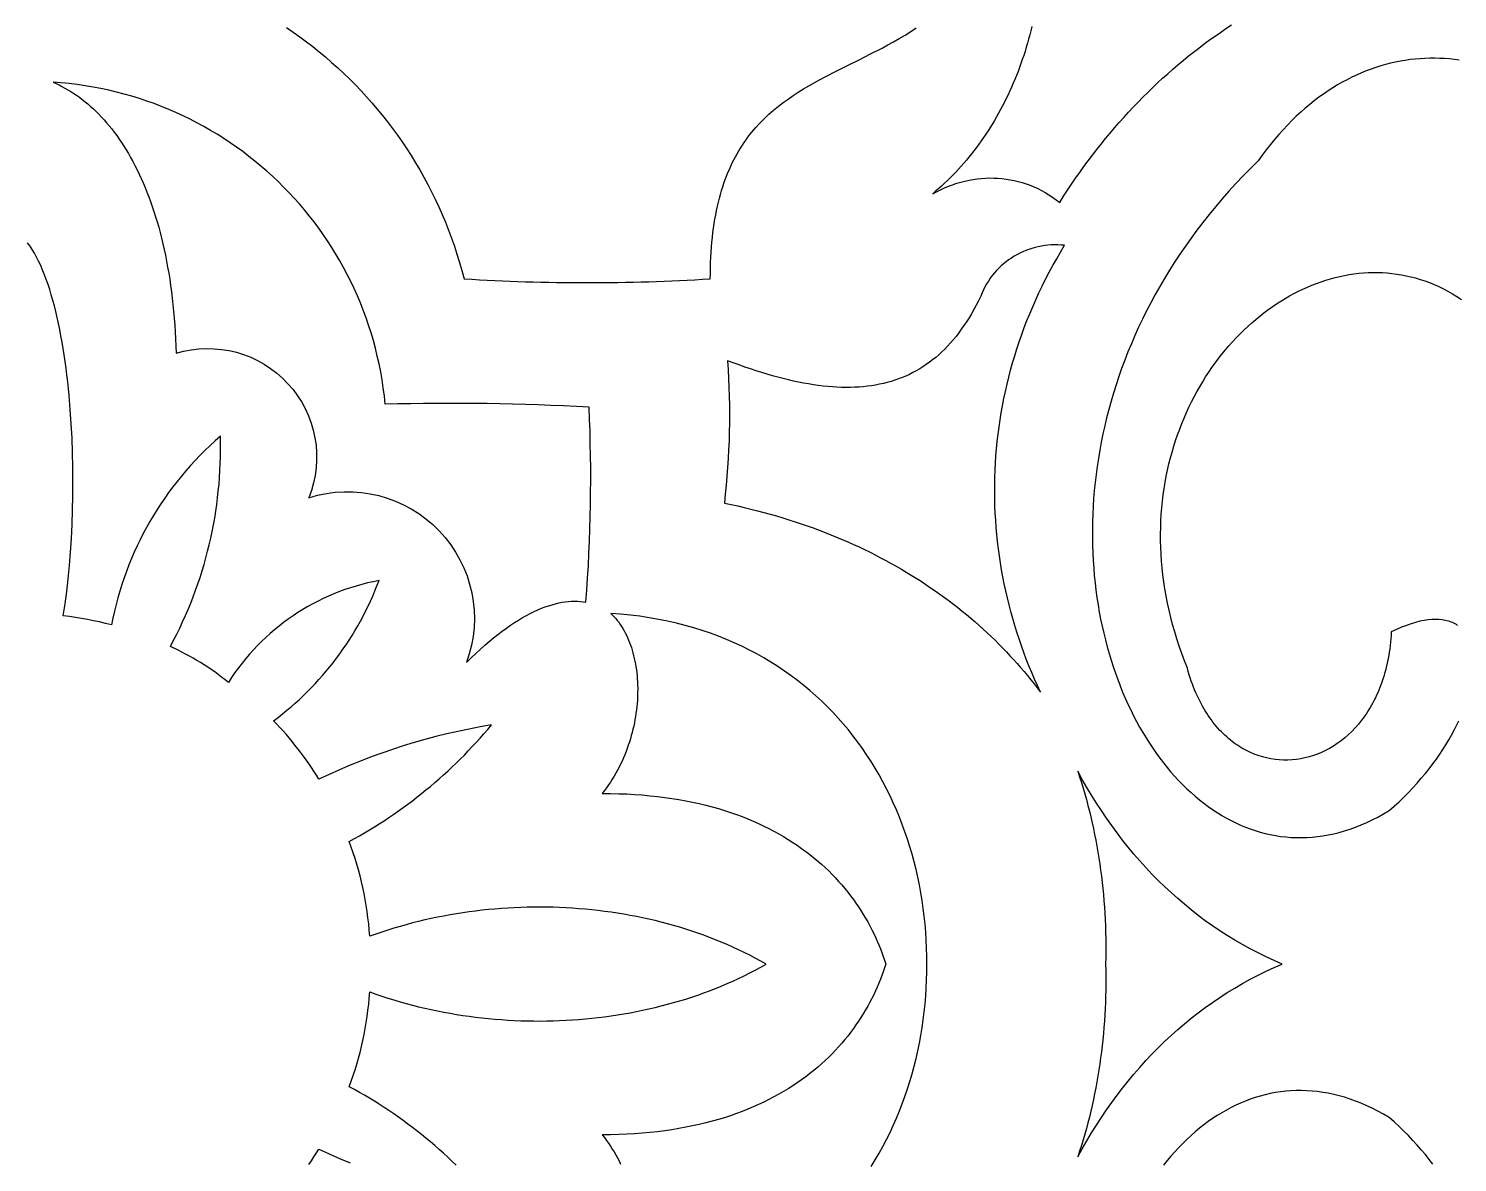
# Model space of a CAD drawing. Extents: x -4950 to -2150, y -1354 to 1346.
# Drawn here: x -4598.9 to -4386.9, y 991.7 to 1160 of the extents above; entities that cross this region are included whole.
import ezdxf

# ---------------------------------------------------------------- set-up
doc = ezdxf.new("R2010")
doc.units = 0
doc.layers.add('LAYER_1', color=18, linetype='CONTINUOUS')

msp = doc.modelspace()

# ---------------------------------------------------------------- linework, layer by layer
at = {"layer": 'LAYER_1'}
for points in [[(-4560.68, 1160.11), (-4559.68, 1159.43), (-4558.69, 1158.72), (-4557.72, 1158), (-4556.76, 1157.27), (-4555.81, 1156.51), (-4554.88, 1155.74), (-4553.97, 1154.94), (-4553.06, 1154.14), (-4552.18, 1153.31), (-4551.31, 1152.47), (-4550.45, 1151.61), (-4549.61, 1150.73), (-4548.79, 1149.84), (-4547.99, 1148.93), (-4547.2, 1148), (-4546.42, 1147.06), (-4545.67, 1146.1), (-4544.93, 1145.13), (-4544.21, 1144.14), (-4543.51, 1143.14), (-4542.83, 1142.13), (-4542.17, 1141.1), (-4541.52, 1140.05), (-4540.9, 1138.99), (-4540.29, 1137.92), (-4539.7, 1136.83), (-4539.14, 1135.73), (-4538.59, 1134.62), (-4538.07, 1133.49), (-4537.56, 1132.35), (-4537.08, 1131.2), (-4536.62, 1130.04), (-4536.18, 1128.86), (-4535.76, 1127.67), (-4535.37, 1126.47), (-4534.99, 1125.26), (-4534.64, 1124.04), (-4534.32, 1122.81, 0.030769), (-4497.79, 1122.81), (-4497.78, 1123.63), (-4497.77, 1124.44), (-4497.74, 1125.23), (-4497.71, 1126.01), (-4497.67, 1126.77), (-4497.61, 1127.52), (-4497.55, 1128.25), (-4497.48, 1128.97), (-4497.4, 1129.67), (-4497.31, 1130.35), (-4497.21, 1131.03), (-4497.1, 1131.69), (-4496.98, 1132.33), (-4496.86, 1132.96), (-4496.73, 1133.58), (-4496.58, 1134.18), (-4496.44, 1134.77), (-4496.28, 1135.35), (-4496.11, 1135.92), (-4495.94, 1136.47), (-4495.76, 1137.01), (-4495.57, 1137.54), (-4495.37, 1138.06), (-4495.17, 1138.57), (-4494.96, 1139.06), (-4494.74, 1139.55), (-4494.52, 1140.02), (-4494.28, 1140.48), (-4494.05, 1140.94), (-4493.8, 1141.38), (-4493.55, 1141.81), (-4493.29, 1142.23), (-4493.03, 1142.64), (-4492.76, 1143.05), (-4492.48, 1143.44), (-4492.2, 1143.83), (-4491.91, 1144.21), (-4491.62, 1144.57), (-4491.32, 1144.93), (-4491.01, 1145.29), (-4490.39, 1145.97), (-4489.74, 1146.62), (-4489.08, 1147.25), (-4488.39, 1147.84), (-4487.69, 1148.42), (-4486.98, 1148.97), (-4486.24, 1149.5), (-4485.49, 1150.02), (-4484.73, 1150.51), (-4483.96, 1150.99), (-4483.17, 1151.46), (-4482.37, 1151.91), (-4481.57, 1152.36), (-4480.75, 1152.79), (-4479.09, 1153.65), (-4477.41, 1154.49), (-4475.71, 1155.33), (-4474, 1156.19), (-4472.29, 1157.07), (-4471.44, 1157.53), (-4470.59, 1158), (-4469.74, 1158.49), (-4468.89, 1158.99), (-4468.05, 1159.51), (-4467.22, 1160.05)], [(-4535.5, 991.3), (-4536.12, 991.89), (-4536.75, 992.48), (-4537.38, 993.06), (-4538.02, 993.63), (-4538.66, 994.19), (-4539.32, 994.74), (-4539.97, 995.29), (-4540.64, 995.83), (-4541.31, 996.36), (-4541.99, 996.88), (-4542.67, 997.39), (-4543.37, 997.9), (-4544.06, 998.4), (-4544.76, 998.89), (-4545.47, 999.37), (-4546.19, 999.84), (-4546.91, 1000.31), (-4547.63, 1000.76), (-4548.37, 1001.21), (-4549.1, 1001.65), (-4549.85, 1002.08), (-4550.59, 1002.5), (-4551.35, 1002.92), (-4551.05, 1003.75), (-4550.76, 1004.59), (-4550.49, 1005.44), (-4550.23, 1006.29), (-4549.99, 1007.15), (-4549.76, 1008.02), (-4549.55, 1008.89), (-4549.35, 1009.77), (-4549.16, 1010.65), (-4548.99, 1011.54), (-4548.84, 1012.44), (-4548.7, 1013.34), (-4548.58, 1014.24), (-4548.47, 1015.15), (-4548.38, 1016.06), (-4548.3, 1016.98), (-4547.41, 1016.67), (-4546.52, 1016.36), (-4545.62, 1016.07), (-4544.72, 1015.8), (-4543.81, 1015.53), (-4542.9, 1015.27), (-4541.98, 1015.03), (-4541.06, 1014.8), (-4540.14, 1014.58), (-4539.21, 1014.37), (-4538.27, 1014.18), (-4537.34, 1013.99), (-4536.4, 1013.82), (-4535.45, 1013.66), (-4534.51, 1013.51), (-4533.56, 1013.38), (-4532.61, 1013.25), (-4531.66, 1013.14), (-4530.7, 1013.04), (-4529.74, 1012.95), (-4528.79, 1012.88), (-4527.83, 1012.81), (-4526.87, 1012.76), (-4525.91, 1012.72), (-4524.95, 1012.69), (-4523.99, 1012.68), (-4523.03, 1012.67), (-4522.06, 1012.68), (-4521.1, 1012.7), (-4520.14, 1012.73), (-4519.18, 1012.78), (-4518.23, 1012.83), (-4517.27, 1012.9), (-4516.31, 1012.98), (-4515.36, 1013.08), (-4514.41, 1013.18), (-4513.46, 1013.3), (-4512.51, 1013.43), (-4511.57, 1013.57), (-4510.63, 1013.73), (-4509.69, 1013.89), (-4508.76, 1014.07), (-4507.83, 1014.26), (-4506.9, 1014.47), (-4505.98, 1014.68), (-4505.06, 1014.91), (-4504.14, 1015.15), (-4503.23, 1015.4), (-4502.33, 1015.67), (-4501.43, 1015.94), (-4500.54, 1016.23), (-4499.65, 1016.53), (-4498.76, 1016.85), (-4497.89, 1017.17), (-4497.02, 1017.51), (-4496.15, 1017.86), (-4495.3, 1018.23), (-4494.45, 1018.6), (-4493.61, 1018.99), (-4492.77, 1019.39), (-4491.94, 1019.81), (-4491.12, 1020.23), (-4490.31, 1020.67), (-4489.51, 1021.12), (-4490.31, 1021.57), (-4491.12, 1022.01), (-4491.94, 1022.44), (-4492.77, 1022.85), (-4493.61, 1023.25), (-4494.45, 1023.64), (-4495.3, 1024.02), (-4496.15, 1024.38), (-4497.02, 1024.73), (-4497.89, 1025.07), (-4498.76, 1025.4), (-4499.65, 1025.71), (-4500.54, 1026.01), (-4501.43, 1026.3), (-4502.33, 1026.58), (-4503.23, 1026.85), (-4504.14, 1027.1), (-4505.06, 1027.34), (-4505.98, 1027.57), (-4506.9, 1027.78), (-4507.83, 1027.98), (-4508.76, 1028.18), (-4509.69, 1028.35), (-4510.63, 1028.52), (-4511.57, 1028.67), (-4512.51, 1028.82), (-4513.46, 1028.95), (-4514.41, 1029.06), (-4515.36, 1029.17), (-4516.31, 1029.26), (-4517.27, 1029.34), (-4518.23, 1029.41), (-4519.18, 1029.47), (-4520.14, 1029.51), (-4521.1, 1029.55), (-4522.06, 1029.57), (-4523.03, 1029.57), (-4523.99, 1029.57), (-4524.95, 1029.55), (-4525.91, 1029.53), (-4526.87, 1029.49), (-4527.83, 1029.43), (-4528.79, 1029.37), (-4529.74, 1029.29), (-4530.7, 1029.21), (-4531.66, 1029.11), (-4532.61, 1028.99), (-4533.56, 1028.87), (-4534.51, 1028.73), (-4535.45, 1028.58), (-4536.4, 1028.43), (-4537.34, 1028.25), (-4538.27, 1028.07), (-4539.21, 1027.87), (-4540.14, 1027.67), (-4541.06, 1027.45), (-4541.98, 1027.22), (-4542.9, 1026.97), (-4543.81, 1026.72), (-4544.72, 1026.45), (-4545.62, 1026.17), (-4546.52, 1025.88), (-4547.41, 1025.58), (-4548.3, 1025.27), (-4548.38, 1026.18), (-4548.47, 1027.1), (-4548.58, 1028.01), (-4548.7, 1028.91), (-4548.84, 1029.81), (-4548.99, 1030.7), (-4549.16, 1031.59), (-4549.35, 1032.48), (-4549.55, 1033.35), (-4549.76, 1034.23), (-4549.99, 1035.09), (-4550.23, 1035.95), (-4550.49, 1036.81), (-4550.76, 1037.65), (-4551.05, 1038.49), (-4551.35, 1039.33), (-4550.59, 1039.74), (-4549.85, 1040.16), (-4549.1, 1040.59), (-4548.37, 1041.03), (-4547.63, 1041.48), (-4546.91, 1041.94), (-4546.19, 1042.4), (-4545.47, 1042.88), (-4544.76, 1043.36), (-4544.06, 1043.85), (-4543.37, 1044.35), (-4542.67, 1044.85), (-4541.99, 1045.37), (-4541.31, 1045.89), (-4540.64, 1046.42), (-4539.97, 1046.96), (-4539.32, 1047.5), (-4538.66, 1048.06), (-4538.02, 1048.62), (-4537.38, 1049.19), (-4536.75, 1049.77), (-4536.12, 1050.35), (-4535.5, 1050.94), (-4534.89, 1051.54), (-4534.28, 1052.15), (-4533.69, 1052.77), (-4533.1, 1053.39), (-4532.51, 1054.02), (-4531.94, 1054.66), (-4531.37, 1055.3), (-4530.81, 1055.95), (-4530.25, 1056.61), (-4531.91, 1056.32), (-4533.57, 1056), (-4535.22, 1055.66), (-4536.86, 1055.28), (-4538.49, 1054.88), (-4540.12, 1054.45), (-4541.73, 1053.99), (-4543.34, 1053.5), (-4544.94, 1052.98), (-4546.53, 1052.43), (-4548.11, 1051.86), (-4549.68, 1051.26), (-4551.24, 1050.63), (-4552.79, 1049.97), (-4554.33, 1049.28), (-4555.85, 1048.57), (-4556.22, 1049.15), (-4556.59, 1049.73), (-4556.98, 1050.31), (-4557.36, 1050.88), (-4557.76, 1051.44), (-4558.16, 1052), (-4558.57, 1052.55), (-4558.99, 1053.09), (-4559.41, 1053.63), (-4559.84, 1054.17), (-4560.28, 1054.69), (-4560.73, 1055.22), (-4561.18, 1055.73), (-4561.64, 1056.24), (-4562.1, 1056.75), (-4562.57, 1057.24), (-4561.91, 1057.74), (-4561.26, 1058.26), (-4560.62, 1058.78), (-4559.99, 1059.31), (-4559.37, 1059.85), (-4558.76, 1060.41), (-4558.16, 1060.97), (-4557.57, 1061.55), (-4556.99, 1062.13), (-4556.42, 1062.73), (-4555.87, 1063.34), (-4555.32, 1063.95), (-4554.79, 1064.58), (-4554.27, 1065.21), (-4553.75, 1065.85), (-4553.25, 1066.51), (-4552.77, 1067.17), (-4552.29, 1067.84), (-4551.83, 1068.51), (-4551.37, 1069.2), (-4550.93, 1069.9), (-4550.51, 1070.6), (-4550.09, 1071.31), (-4549.69, 1072.03), (-4549.3, 1072.76), (-4548.92, 1073.49), (-4548.56, 1074.23), (-4548.21, 1074.98), (-4547.87, 1075.74), (-4547.55, 1076.5), (-4547.24, 1077.27), (-4546.94, 1078.04, 0.209037), (-4569.29, 1062.93), (-4569.78, 1063.33), (-4570.29, 1063.72), (-4570.79, 1064.1), (-4571.31, 1064.47), (-4571.83, 1064.83), (-4572.35, 1065.18), (-4572.89, 1065.53), (-4573.42, 1065.86), (-4573.97, 1066.19), (-4574.51, 1066.51), (-4575.07, 1066.82), (-4575.63, 1067.13), (-4576.75, 1067.71), (-4577.9, 1068.27), (-4577.42, 1069.17), (-4576.96, 1070.07), (-4576.51, 1070.99), (-4576.08, 1071.91), (-4575.67, 1072.83), (-4575.27, 1073.76), (-4574.88, 1074.7), (-4574.51, 1075.64), (-4574.16, 1076.59), (-4573.82, 1077.54), (-4573.5, 1078.5), (-4573.19, 1079.46), (-4572.9, 1080.43), (-4572.63, 1081.4), (-4572.37, 1082.38), (-4572.13, 1083.36), (-4571.9, 1084.35), (-4571.69, 1085.33), (-4571.5, 1086.33), (-4571.32, 1087.32), (-4571.16, 1088.32), (-4571.02, 1089.32), (-4570.89, 1090.32), (-4570.78, 1091.33), (-4570.68, 1092.34), (-4570.6, 1093.35), (-4570.54, 1094.36), (-4570.5, 1095.38), (-4570.47, 1096.39), (-4570.46, 1097.41), (-4570.46, 1098.43), (-4570.48, 1099.45), (-4571.26, 1098.76), (-4572.03, 1098.05), (-4572.77, 1097.34), (-4573.51, 1096.61), (-4574.22, 1095.86), (-4574.92, 1095.1), (-4575.6, 1094.33), (-4576.26, 1093.54), (-4576.91, 1092.74), (-4577.54, 1091.93), (-4578.15, 1091.1), (-4578.74, 1090.27), (-4579.32, 1089.42), (-4579.88, 1088.56), (-4580.42, 1087.69), (-4580.94, 1086.8), (-4581.44, 1085.91), (-4581.92, 1085.01), (-4582.39, 1084.1), (-4582.83, 1083.17), (-4583.26, 1082.24), (-4583.67, 1081.3), (-4584.06, 1080.35), (-4584.42, 1079.39), (-4584.77, 1078.43), (-4585.1, 1077.45), (-4585.41, 1076.47), (-4585.69, 1075.48), (-4585.96, 1074.48), (-4586.21, 1073.48), (-4586.43, 1072.47), (-4586.64, 1071.46), (-4587.51, 1071.68), (-4588.39, 1071.89), (-4589.28, 1072.08), (-4590.17, 1072.26), (-4591.07, 1072.43), (-4591.97, 1072.57), (-4592.88, 1072.7), (-4593.8, 1072.82), (-4593.66, 1073.69), (-4593.53, 1074.58), (-4593.28, 1076.41), (-4593.07, 1078.31), (-4592.88, 1080.26), (-4592.72, 1082.25), (-4592.59, 1084.29), (-4592.48, 1086.37), (-4592.41, 1088.47), (-4592.37, 1090.6), (-4592.35, 1092.73), (-4592.37, 1094.88), (-4592.41, 1097.03), (-4592.49, 1099.17), (-4592.6, 1101.3), (-4592.75, 1103.41), (-4592.92, 1105.5), (-4593.02, 1106.53), (-4593.13, 1107.55), (-4593.25, 1108.56), (-4593.37, 1109.56), (-4593.51, 1110.55), (-4593.65, 1111.53), (-4593.8, 1112.49), (-4593.96, 1113.44), (-4594.13, 1114.37), (-4594.31, 1115.29), (-4594.49, 1116.2), (-4594.69, 1117.08), (-4594.89, 1117.95), (-4595.11, 1118.79), (-4595.33, 1119.62), (-4595.56, 1120.43), (-4595.8, 1121.21), (-4596.05, 1121.97), (-4596.31, 1122.71), (-4596.58, 1123.43), (-4596.86, 1124.12), (-4597.14, 1124.78), (-4597.44, 1125.42), (-4597.75, 1126.03), (-4598.06, 1126.61), (-4598.39, 1127.16), (-4598.72, 1127.68), (-4599.07, 1128.17)]]:
    msp.add_lwpolyline(points, format="xyb", dxfattribs=at)
for points in [[(-4450.08, 1160.26), (-4450.23, 1159.63), (-4450.39, 1159.01), (-4450.56, 1158.39), (-4450.73, 1157.78), (-4450.91, 1157.17), (-4451.09, 1156.56), (-4451.29, 1155.96), (-4451.49, 1155.36), (-4451.7, 1154.76), (-4451.91, 1154.17), (-4452.13, 1153.58), (-4452.36, 1152.99), (-4452.6, 1152.41), (-4452.84, 1151.84), (-4453.09, 1151.26), (-4453.34, 1150.7), (-4453.6, 1150.13), (-4453.87, 1149.57), (-4454.15, 1149.02), (-4454.43, 1148.47), (-4454.72, 1147.93), (-4455.01, 1147.39), (-4455.31, 1146.86), (-4455.62, 1146.33), (-4455.93, 1145.8), (-4456.25, 1145.29), (-4456.58, 1144.77), (-4456.91, 1144.27), (-4457.25, 1143.77), (-4457.59, 1143.27), (-4457.94, 1142.78), (-4458.3, 1142.3), (-4458.66, 1141.82), (-4459.03, 1141.35), (-4459.41, 1140.88), (-4459.79, 1140.42), (-4460.17, 1139.97), (-4460.56, 1139.52), (-4460.96, 1139.08), (-4461.37, 1138.65), (-4461.77, 1138.23), (-4462.19, 1137.81), (-4462.61, 1137.39), (-4463.04, 1136.99), (-4463.47, 1136.59), (-4463.9, 1136.2), (-4464.35, 1135.81), (-4464.79, 1135.44), (-4464.21, 1135.75), (-4463.62, 1136.04), (-4463.03, 1136.31), (-4462.43, 1136.56), (-4461.83, 1136.78), (-4461.23, 1136.99), (-4460.62, 1137.16), (-4460.01, 1137.32), (-4459.4, 1137.45), (-4458.79, 1137.56), (-4458.18, 1137.65), (-4457.57, 1137.72), (-4456.95, 1137.76), (-4456.34, 1137.78), (-4455.73, 1137.77), (-4455.12, 1137.75), (-4454.52, 1137.69), (-4453.91, 1137.62), (-4453.31, 1137.53), (-4452.71, 1137.41), (-4452.11, 1137.26), (-4451.52, 1137.1), (-4450.94, 1136.91), (-4450.35, 1136.69), (-4449.78, 1136.46), (-4449.21, 1136.2), (-4448.64, 1135.92), (-4448.09, 1135.61), (-4447.54, 1135.28), (-4446.99, 1134.93), (-4446.46, 1134.55), (-4445.94, 1134.15), (-4445.36, 1135.06), (-4444.77, 1135.96), (-4444.18, 1136.85), (-4443.58, 1137.73), (-4442.97, 1138.61), (-4442.35, 1139.47), (-4441.73, 1140.32), (-4441.09, 1141.16), (-4440.45, 1142), (-4439.8, 1142.82), (-4439.14, 1143.63), (-4438.48, 1144.43), (-4437.8, 1145.23), (-4437.12, 1146.01), (-4436.43, 1146.78), (-4435.74, 1147.54), (-4435.03, 1148.29), (-4434.32, 1149.03), (-4433.61, 1149.76), (-4432.88, 1150.48), (-4432.15, 1151.19), (-4431.42, 1151.89), (-4430.67, 1152.57), (-4429.92, 1153.25), (-4429.17, 1153.91), (-4428.4, 1154.57), (-4427.63, 1155.21), (-4426.86, 1155.84), (-4426.08, 1156.46), (-4425.29, 1157.07), (-4424.5, 1157.67), (-4423.7, 1158.26), (-4422.89, 1158.83), (-4422.08, 1159.39), (-4421.27, 1159.95), (-4420.45, 1160.49)], [(-4386.66, 1155.27), (-4387.38, 1155.37), (-4388.11, 1155.44), (-4388.84, 1155.5), (-4389.56, 1155.53), (-4390.29, 1155.55), (-4391.02, 1155.55), (-4391.75, 1155.52), (-4392.48, 1155.48), (-4393.21, 1155.42), (-4393.94, 1155.34), (-4394.67, 1155.24), (-4395.4, 1155.11), (-4396.13, 1154.97), (-4396.85, 1154.81), (-4397.58, 1154.62), (-4398.3, 1154.42), (-4399.03, 1154.19), (-4399.75, 1153.94), (-4400.47, 1153.67), (-4401.18, 1153.38), (-4401.9, 1153.06), (-4402.61, 1152.73), (-4403.31, 1152.37), (-4404.02, 1151.99), (-4404.72, 1151.59), (-4405.42, 1151.16), (-4406.11, 1150.72), (-4406.8, 1150.24), (-4407.49, 1149.75), (-4408.17, 1149.23), (-4408.84, 1148.69), (-4409.52, 1148.13), (-4410.18, 1147.54), (-4410.84, 1146.93), (-4411.5, 1146.29), (-4412.15, 1145.63), (-4412.79, 1144.95), (-4413.43, 1144.24), (-4414.06, 1143.51), (-4414.68, 1142.75), (-4415.3, 1141.97), (-4415.91, 1141.16), (-4416.51, 1140.32), (-4417.63, 1139.21), (-4418.73, 1138.08), (-4419.8, 1136.95), (-4420.83, 1135.81), (-4421.84, 1134.67), (-4422.82, 1133.51), (-4423.77, 1132.35), (-4424.7, 1131.19), (-4425.59, 1130.02), (-4426.46, 1128.84), (-4427.3, 1127.66), (-4428.11, 1126.47), (-4428.9, 1125.28), (-4429.66, 1124.08), (-4430.39, 1122.88), (-4431.09, 1121.68), (-4431.77, 1120.47), (-4432.43, 1119.26), (-4433.05, 1118.05), (-4433.66, 1116.84), (-4434.23, 1115.62), (-4434.79, 1114.4), (-4435.31, 1113.18), (-4435.82, 1111.96), (-4436.29, 1110.74), (-4436.75, 1109.52), (-4437.18, 1108.3), (-4437.58, 1107.08), (-4437.97, 1105.86), (-4438.33, 1104.64), (-4438.66, 1103.43), (-4438.98, 1102.21), (-4439.27, 1101), (-4439.54, 1099.79), (-4439.78, 1098.58), (-4440.01, 1097.38), (-4440.21, 1096.17), (-4440.39, 1094.98), (-4440.55, 1093.78), (-4440.69, 1092.59), (-4440.81, 1091.41), (-4440.91, 1090.23), (-4440.99, 1089.06), (-4441.05, 1087.89), (-4441.08, 1086.73), (-4441.1, 1085.57), (-4441.1, 1084.42), (-4441.08, 1083.28), (-4441.04, 1082.14), (-4440.98, 1081.02), (-4440.9, 1079.9), (-4440.81, 1078.79), (-4440.7, 1077.68), (-4440.56, 1076.59), (-4440.42, 1075.51), (-4440.25, 1074.43), (-4440.07, 1073.37), (-4439.87, 1072.31), (-4439.65, 1071.27), (-4439.41, 1070.24), (-4439.16, 1069.22), (-4438.9, 1068.21), (-4438.62, 1067.21), (-4438.32, 1066.23), (-4438.01, 1065.26), (-4437.68, 1064.3), (-4437.34, 1063.35), (-4436.98, 1062.42), (-4436.61, 1061.5), (-4436.22, 1060.59), (-4435.82, 1059.71), (-4435.4, 1058.83), (-4434.98, 1057.97), (-4434.54, 1057.13), (-4434.08, 1056.3), (-4433.61, 1055.49), (-4433.13, 1054.69), (-4432.64, 1053.92), (-4432.14, 1053.15), (-4431.62, 1052.41), (-4431.09, 1051.69), (-4430.55, 1050.98), (-4430, 1050.29), (-4429.44, 1049.62), (-4428.86, 1048.97), (-4428.28, 1048.34), (-4427.68, 1047.73), (-4427.08, 1047.14), (-4426.46, 1046.57), (-4425.84, 1046.02), (-4425.21, 1045.49), (-4424.56, 1044.99), (-4423.91, 1044.5), (-4423.25, 1044.04), (-4422.58, 1043.6), (-4421.9, 1043.18), (-4421.21, 1042.79), (-4420.52, 1042.42), (-4419.81, 1042.07), (-4419.1, 1041.75), (-4418.39, 1041.45), (-4417.66, 1041.18), (-4416.93, 1040.93), (-4416.19, 1040.71), (-4415.45, 1040.51), (-4414.7, 1040.34), (-4413.94, 1040.2), (-4413.18, 1040.08), (-4412.41, 1039.99), (-4411.64, 1039.93), (-4410.86, 1039.9), (-4410.08, 1039.89), (-4409.29, 1039.91), (-4408.5, 1039.96), (-4407.7, 1040.04), (-4406.9, 1040.15), (-4406.1, 1040.29), (-4405.29, 1040.46), (-4404.48, 1040.66), (-4403.67, 1040.89), (-4402.85, 1041.16), (-4402.04, 1041.45), (-4401.21, 1041.77), (-4400.39, 1042.13), (-4399.57, 1042.52), (-4398.74, 1042.94), (-4397.91, 1043.4), (-4397.08, 1043.89), (-4396.33, 1044.55), (-4395.6, 1045.22), (-4394.89, 1045.9), (-4394.2, 1046.59), (-4393.54, 1047.28), (-4392.9, 1047.98), (-4392.29, 1048.69), (-4391.69, 1049.39), (-4391.12, 1050.11), (-4390.58, 1050.82), (-4390.05, 1051.54), (-4389.55, 1052.25), (-4389.08, 1052.97), (-4388.63, 1053.68), (-4388.2, 1054.4), (-4387.79, 1055.11), (-4387.41, 1055.82), (-4387.05, 1056.52), (-4386.72, 1057.22)], [(-4386.92, 1071.38), (-4387.09, 1071.5), (-4387.27, 1071.6), (-4387.46, 1071.7), (-4387.65, 1071.79), (-4387.85, 1071.87), (-4388.06, 1071.95), (-4388.27, 1072.02), (-4388.49, 1072.08), (-4388.71, 1072.13), (-4388.94, 1072.17), (-4389.18, 1072.21), (-4389.67, 1072.26), (-4390.19, 1072.28), (-4390.73, 1072.26), (-4391.29, 1072.2), (-4391.89, 1072.11), (-4392.5, 1071.99), (-4393.15, 1071.82), (-4393.81, 1071.62), (-4394.51, 1071.38), (-4395.22, 1071.1), (-4395.97, 1070.78), (-4396.74, 1070.41), (-4396.77, 1069.9), (-4396.81, 1069.39), (-4396.85, 1068.89), (-4396.91, 1068.39), (-4396.97, 1067.91), (-4397.04, 1067.42), (-4397.12, 1066.95), (-4397.2, 1066.48), (-4397.29, 1066.02), (-4397.39, 1065.56), (-4397.5, 1065.12), (-4397.61, 1064.67), (-4397.73, 1064.24), (-4397.86, 1063.81), (-4397.99, 1063.39), (-4398.13, 1062.98), (-4398.28, 1062.57), (-4398.43, 1062.17), (-4398.59, 1061.78), (-4398.75, 1061.39), (-4398.92, 1061.01), (-4399.1, 1060.64), (-4399.28, 1060.27), (-4399.47, 1059.91), (-4399.66, 1059.56), (-4399.86, 1059.22), (-4400.06, 1058.88), (-4400.27, 1058.55), (-4400.49, 1058.23), (-4400.7, 1057.91), (-4400.93, 1057.61), (-4401.15, 1057.3), (-4401.62, 1056.72), (-4402.11, 1056.17), (-4402.61, 1055.65), (-4403.13, 1055.16), (-4403.66, 1054.69), (-4404.2, 1054.26), (-4404.76, 1053.85), (-4405.33, 1053.48), (-4405.91, 1053.13), (-4406.5, 1052.82), (-4407.09, 1052.54), (-4407.7, 1052.29), (-4408.31, 1052.06), (-4408.93, 1051.87), (-4409.56, 1051.71), (-4410.18, 1051.59), (-4410.82, 1051.49), (-4411.45, 1051.42), (-4412.08, 1051.39), (-4412.72, 1051.39), (-4413.36, 1051.42), (-4413.99, 1051.49), (-4414.62, 1051.58), (-4415.25, 1051.71), (-4415.87, 1051.87), (-4416.49, 1052.07), (-4417.11, 1052.29), (-4417.71, 1052.55), (-4418.31, 1052.85), (-4418.9, 1053.18), (-4419.2, 1053.35), (-4419.48, 1053.54), (-4419.77, 1053.73), (-4420.05, 1053.93), (-4420.34, 1054.14), (-4420.61, 1054.36), (-4420.89, 1054.59), (-4421.16, 1054.83), (-4421.43, 1055.07), (-4421.69, 1055.33), (-4421.95, 1055.59), (-4422.21, 1055.86), (-4422.47, 1056.14), (-4422.72, 1056.43), (-4422.96, 1056.72), (-4423.2, 1057.03), (-4423.44, 1057.35), (-4423.67, 1057.67), (-4423.9, 1058), (-4424.13, 1058.34), (-4424.35, 1058.69), (-4424.56, 1059.05), (-4424.77, 1059.42), (-4424.97, 1059.8), (-4425.17, 1060.18), (-4425.37, 1060.58), (-4425.56, 1060.98), (-4425.74, 1061.39), (-4425.92, 1061.81), (-4426.09, 1062.24), (-4426.26, 1062.68), (-4426.42, 1063.13), (-4426.57, 1063.59), (-4426.72, 1064.06), (-4426.86, 1064.53), (-4426.99, 1065.02), (-4427.42, 1066.11), (-4427.83, 1067.2), (-4428.21, 1068.29), (-4428.56, 1069.37), (-4428.88, 1070.44), (-4429.19, 1071.52), (-4429.46, 1072.58), (-4429.72, 1073.65), (-4429.95, 1074.7), (-4430.15, 1075.76), (-4430.33, 1076.8), (-4430.49, 1077.84), (-4430.63, 1078.88), (-4430.74, 1079.91), (-4430.83, 1080.93), (-4430.9, 1081.94), (-4430.95, 1082.95), (-4430.97, 1083.95), (-4430.98, 1084.95), (-4430.96, 1085.93), (-4430.93, 1086.91), (-4430.87, 1087.88), (-4430.79, 1088.85), (-4430.7, 1089.8), (-4430.58, 1090.75), (-4430.45, 1091.68), (-4430.3, 1092.61), (-4430.13, 1093.53), (-4429.94, 1094.44), (-4429.73, 1095.34), (-4429.51, 1096.23), (-4429.27, 1097.11), (-4429.01, 1097.98), (-4428.74, 1098.84), (-4428.45, 1099.68), (-4428.14, 1100.52), (-4427.82, 1101.35), (-4427.49, 1102.16), (-4427.14, 1102.97), (-4426.77, 1103.76), (-4426.39, 1104.54), (-4426, 1105.3), (-4425.59, 1106.06), (-4425.17, 1106.8), (-4424.73, 1107.53), (-4424.29, 1108.25), (-4423.83, 1108.95), (-4423.36, 1109.64), (-4422.87, 1110.31), (-4422.38, 1110.98), (-4421.87, 1111.62), (-4421.36, 1112.26), (-4420.83, 1112.88), (-4420.29, 1113.48), (-4419.74, 1114.07), (-4419.19, 1114.65), (-4418.62, 1115.2), (-4418.04, 1115.75), (-4417.46, 1116.27), (-4416.86, 1116.79), (-4416.26, 1117.28), (-4415.65, 1117.76), (-4415.04, 1118.22), (-4414.41, 1118.67), (-4413.78, 1119.09), (-4413.14, 1119.51), (-4412.5, 1119.9), (-4411.85, 1120.27), (-4411.19, 1120.63), (-4410.53, 1120.97), (-4409.87, 1121.29), (-4409.2, 1121.6), (-4408.52, 1121.88), (-4407.84, 1122.14), (-4407.16, 1122.39), (-4406.47, 1122.62), (-4405.78, 1122.82), (-4405.08, 1123.01), (-4404.39, 1123.17), (-4403.69, 1123.32), (-4402.99, 1123.45), (-4402.29, 1123.55), (-4401.58, 1123.64), (-4400.88, 1123.7), (-4400.17, 1123.74), (-4399.46, 1123.76), (-4398.76, 1123.76), (-4398.05, 1123.74), (-4397.35, 1123.69), (-4396.64, 1123.62), (-4395.94, 1123.53), (-4395.23, 1123.42), (-4394.53, 1123.28), (-4393.83, 1123.12), (-4393.13, 1122.94), (-4392.44, 1122.73), (-4391.75, 1122.5), (-4391.06, 1122.25), (-4390.37, 1121.97), (-4389.69, 1121.66), (-4389.01, 1121.33), (-4388.34, 1120.98), (-4387.67, 1120.6), (-4387.01, 1120.2), (-4386.35, 1119.77)], [(-4473.92, 991.07), (-4473.32, 992.06), (-4472.74, 993.06), (-4472.17, 994.07), (-4471.64, 995.09), (-4471.12, 996.13), (-4470.63, 997.18), (-4470.16, 998.24), (-4469.72, 999.32), (-4469.3, 1000.4), (-4468.9, 1001.49), (-4468.52, 1002.6), (-4468.17, 1003.71), (-4467.84, 1004.83), (-4467.53, 1005.96), (-4467.25, 1007.09), (-4466.99, 1008.23), (-4466.75, 1009.38), (-4466.54, 1010.54), (-4466.35, 1011.7), (-4466.18, 1012.86), (-4466.03, 1014.03), (-4465.91, 1015.21), (-4465.81, 1016.39), (-4465.74, 1017.57), (-4465.69, 1018.75), (-4465.66, 1019.94), (-4465.65, 1021.12), (-4465.66, 1022.31), (-4465.69, 1023.5), (-4465.74, 1024.68), (-4465.81, 1025.86), (-4465.91, 1027.04), (-4466.03, 1028.21), (-4466.18, 1029.38), (-4466.35, 1030.55), (-4466.54, 1031.71), (-4466.75, 1032.86), (-4466.99, 1034.01), (-4467.25, 1035.16), (-4467.53, 1036.29), (-4467.84, 1037.42), (-4468.17, 1038.54), (-4468.52, 1039.65), (-4468.9, 1040.75), (-4469.3, 1041.85), (-4469.72, 1042.93), (-4470.16, 1044), (-4470.63, 1045.06), (-4471.12, 1046.11), (-4471.64, 1047.15), (-4472.17, 1048.18), (-4472.74, 1049.19), (-4473.32, 1050.19), (-4473.92, 1051.17), (-4474.55, 1052.14), (-4475.21, 1053.1), (-4475.88, 1054.04), (-4476.58, 1054.96), (-4477.3, 1055.87), (-4478.05, 1056.76), (-4478.81, 1057.63), (-4479.6, 1058.49), (-4480.42, 1059.32), (-4481.26, 1060.14), (-4482.12, 1060.94), (-4483, 1061.71), (-4483.9, 1062.47), (-4484.83, 1063.21), (-4485.78, 1063.92), (-4486.76, 1064.61), (-4487.76, 1065.28), (-4488.78, 1065.93), (-4489.82, 1066.55), (-4490.89, 1067.15), (-4491.98, 1067.73), (-4493.09, 1068.28), (-4494.23, 1068.8), (-4495.39, 1069.3), (-4496.57, 1069.77), (-4497.77, 1070.21), (-4499, 1070.63), (-4500.25, 1071.02), (-4501.53, 1071.38), (-4502.82, 1071.71), (-4504.14, 1072.01), (-4505.48, 1072.28), (-4506.85, 1072.52), (-4508.24, 1072.73), (-4509.65, 1072.91), (-4511.09, 1073.06), (-4512.54, 1073.17), (-4512.29, 1072.92), (-4512.05, 1072.67), (-4511.82, 1072.4), (-4511.59, 1072.13), (-4511.37, 1071.84), (-4511.16, 1071.54), (-4510.96, 1071.24), (-4510.77, 1070.92), (-4510.58, 1070.6), (-4510.4, 1070.26), (-4510.23, 1069.92), (-4510.07, 1069.57), (-4509.91, 1069.21), (-4509.77, 1068.84), (-4509.63, 1068.46), (-4509.5, 1068.08), (-4509.38, 1067.69), (-4509.26, 1067.29), (-4509.16, 1066.89), (-4509.06, 1066.48), (-4508.97, 1066.07), (-4508.89, 1065.64), (-4508.82, 1065.22), (-4508.76, 1064.79), (-4508.7, 1064.35), (-4508.66, 1063.91), (-4508.62, 1063.46), (-4508.59, 1063.01), (-4508.57, 1062.56), (-4508.56, 1062.1), (-4508.57, 1061.18), (-4508.61, 1060.25), (-4508.65, 1059.77), (-4508.69, 1059.3), (-4508.75, 1058.83), (-4508.81, 1058.35), (-4508.88, 1057.88), (-4508.96, 1057.4), (-4509.05, 1056.92), (-4509.15, 1056.45), (-4509.26, 1055.97), (-4509.38, 1055.49), (-4509.51, 1055.02), (-4509.65, 1054.54), (-4509.79, 1054.07), (-4509.95, 1053.59), (-4510.12, 1053.12), (-4510.29, 1052.65), (-4510.48, 1052.19), (-4510.68, 1051.72), (-4510.88, 1051.26), (-4511.1, 1050.8), (-4511.32, 1050.35), (-4511.56, 1049.9), (-4511.81, 1049.45), (-4512.06, 1049.01), (-4512.33, 1048.57), (-4512.61, 1048.13), (-4512.89, 1047.71), (-4513.19, 1047.28), (-4513.5, 1046.86), (-4513.82, 1046.45), (-4512.59, 1046.44), (-4511.38, 1046.41), (-4510.19, 1046.37), (-4509.02, 1046.3), (-4507.87, 1046.22), (-4506.75, 1046.11), (-4505.64, 1045.99), (-4504.55, 1045.86), (-4503.49, 1045.7), (-4502.44, 1045.53), (-4501.42, 1045.35), (-4500.42, 1045.15), (-4499.43, 1044.93), (-4498.46, 1044.7), (-4497.52, 1044.45), (-4496.59, 1044.19), (-4495.68, 1043.91), (-4494.79, 1043.62), (-4493.92, 1043.32), (-4493.07, 1043), (-4492.24, 1042.67), (-4491.42, 1042.33), (-4490.63, 1041.98), (-4489.85, 1041.61), (-4489.09, 1041.23), (-4488.34, 1040.85), (-4487.62, 1040.45), (-4486.91, 1040.04), (-4486.22, 1039.62), (-4485.54, 1039.19), (-4484.89, 1038.75), (-4484.25, 1038.3), (-4483.62, 1037.84), (-4483.02, 1037.38), (-4482.43, 1036.9), (-4481.85, 1036.42), (-4481.29, 1035.93), (-4480.75, 1035.44), (-4480.22, 1034.94), (-4479.71, 1034.43), (-4479.22, 1033.91), (-4478.74, 1033.39), (-4478.27, 1032.86), (-4477.82, 1032.33), (-4477.39, 1031.79), (-4476.97, 1031.25), (-4476.56, 1030.71), (-4476.17, 1030.16), (-4475.79, 1029.6), (-4475.43, 1029.05), (-4475.08, 1028.49), (-4474.75, 1027.93), (-4474.43, 1027.37), (-4474.12, 1026.8), (-4473.82, 1026.23), (-4473.54, 1025.67), (-4473.27, 1025.1), (-4473.02, 1024.53), (-4472.78, 1023.96), (-4472.55, 1023.39), (-4472.33, 1022.82), (-4472.12, 1022.25), (-4471.93, 1021.69), (-4471.75, 1021.12), (-4471.93, 1020.56), (-4472.12, 1019.99), (-4472.33, 1019.42), (-4472.55, 1018.86), (-4472.78, 1018.29), (-4473.02, 1017.72), (-4473.27, 1017.15), (-4473.54, 1016.58), (-4473.82, 1016.01), (-4474.12, 1015.45), (-4474.43, 1014.88), (-4474.75, 1014.32), (-4475.08, 1013.76), (-4475.43, 1013.2), (-4475.79, 1012.64), (-4476.17, 1012.09), (-4476.56, 1011.54), (-4476.97, 1010.99), (-4477.39, 1010.45), (-4477.82, 1009.92), (-4478.27, 1009.38), (-4478.74, 1008.86), (-4479.22, 1008.34), (-4479.71, 1007.82), (-4480.22, 1007.31), (-4480.75, 1006.81), (-4481.29, 1006.31), (-4481.85, 1005.82), (-4482.43, 1005.34), (-4483.02, 1004.87), (-4483.62, 1004.4), (-4484.25, 1003.95), (-4484.89, 1003.5), (-4485.54, 1003.06), (-4486.22, 1002.63), (-4486.91, 1002.21), (-4487.62, 1001.8), (-4488.34, 1001.4), (-4489.09, 1001.01), (-4489.85, 1000.63), (-4490.63, 1000.27), (-4491.42, 999.92), (-4492.24, 999.57), (-4493.07, 999.24), (-4493.92, 998.93), (-4494.79, 998.62), (-4495.68, 998.33), (-4496.59, 998.06), (-4497.52, 997.8), (-4498.46, 997.55), (-4499.43, 997.32), (-4500.42, 997.1), (-4501.42, 996.9), (-4502.44, 996.71), (-4503.49, 996.54), (-4504.55, 996.39), (-4505.64, 996.25), (-4506.75, 996.13), (-4507.87, 996.03), (-4509.02, 995.95), (-4510.19, 995.88), (-4511.38, 995.83), (-4512.59, 995.8), (-4513.82, 995.79), (-4513.5, 995.38), (-4513.19, 994.96), (-4512.89, 994.54), (-4512.61, 994.11), (-4512.33, 993.68), (-4512.06, 993.24), (-4511.81, 992.8), (-4511.56, 992.35), (-4511.32, 991.9), (-4511.1, 991.44)], [(-4390.58, 991.43), (-4391.12, 992.14), (-4391.69, 992.85), (-4392.29, 993.56), (-4392.9, 994.26), (-4393.54, 994.96), (-4394.2, 995.66), (-4394.89, 996.34), (-4395.6, 997.02), (-4396.33, 997.69), (-4397.08, 998.36), (-4397.91, 998.85), (-4398.74, 999.3), (-4399.57, 999.72), (-4400.39, 1000.11), (-4401.21, 1000.47), (-4402.04, 1000.8), (-4402.85, 1001.09), (-4403.67, 1001.35), (-4404.48, 1001.58), (-4405.29, 1001.78), (-4406.1, 1001.95), (-4406.9, 1002.09), (-4407.7, 1002.2), (-4408.5, 1002.28), (-4409.29, 1002.33), (-4410.08, 1002.36), (-4410.86, 1002.35), (-4411.64, 1002.31), (-4412.41, 1002.25), (-4413.18, 1002.16), (-4413.94, 1002.05), (-4414.7, 1001.9), (-4415.45, 1001.73), (-4416.19, 1001.54), (-4416.93, 1001.31), (-4417.66, 1001.07), (-4418.39, 1000.79), (-4419.1, 1000.5), (-4419.81, 1000.17), (-4420.52, 999.83), (-4421.21, 999.46), (-4421.9, 999.06), (-4422.58, 998.65), (-4423.25, 998.21), (-4423.91, 997.74), (-4424.56, 997.26), (-4425.21, 996.75), (-4425.84, 996.23), (-4426.46, 995.68), (-4427.08, 995.11), (-4427.68, 994.52), (-4428.28, 993.91), (-4428.86, 993.27), (-4429.44, 992.62), (-4430, 991.95), (-4430.55, 991.27)], [(-4557.36, 991.37), (-4556.98, 991.94), (-4556.59, 992.51), (-4556.22, 993.09), (-4555.85, 993.68), (-4554.33, 992.96), (-4552.79, 992.28), (-4551.24, 991.62)]]:
    msp.add_lwpolyline(points, dxfattribs=at)
msp.add_lwpolyline([(-4595.31, 1151.98), (-4594.86, 1151.79), (-4594.42, 1151.58), (-4593.98, 1151.36), (-4593.54, 1151.12), (-4593.1, 1150.88), (-4592.67, 1150.61), (-4592.24, 1150.34), (-4591.81, 1150.05), (-4591.39, 1149.75), (-4590.97, 1149.43), (-4590.55, 1149.1), (-4590.14, 1148.76), (-4589.73, 1148.4), (-4589.32, 1148.03), (-4588.92, 1147.64), (-4588.52, 1147.24), (-4588.13, 1146.83), (-4587.74, 1146.41), (-4587.35, 1145.97), (-4586.97, 1145.51), (-4586.6, 1145.05), (-4586.23, 1144.57), (-4585.86, 1144.07), (-4585.5, 1143.56), (-4585.15, 1143.04), (-4584.8, 1142.5), (-4584.46, 1141.95), (-4584.12, 1141.39), (-4583.79, 1140.81), (-4583.46, 1140.22), (-4583.15, 1139.61), (-4582.83, 1139), (-4582.53, 1138.36), (-4582.23, 1137.71), (-4581.93, 1137.05), (-4581.65, 1136.38), (-4581.37, 1135.69), (-4581.1, 1134.99), (-4580.84, 1134.27), (-4580.58, 1133.54), (-4580.33, 1132.79), (-4580.09, 1132.03), (-4579.86, 1131.26), (-4579.63, 1130.47), (-4579.41, 1129.67), (-4579.21, 1128.86), (-4579.01, 1128.03), (-4578.82, 1127.19), (-4578.63, 1126.33), (-4578.46, 1125.46), (-4578.3, 1124.57), (-4578.14, 1123.67), (-4577.99, 1122.76), (-4577.86, 1121.83), (-4577.73, 1120.89), (-4577.62, 1119.93), (-4577.51, 1118.96), (-4577.41, 1117.98), (-4577.33, 1116.98), (-4577.25, 1115.96), (-4577.18, 1114.94), (-4577.13, 1113.9), (-4577.08, 1112.84), (-4577.05, 1111.77, -0.629642), (-4557.34, 1090.33, -0.625155), (-4533.96, 1065.88), (-4533.27, 1066.56), (-4532.58, 1067.21), (-4531.91, 1067.83), (-4531.24, 1068.43), (-4530.58, 1068.99), (-4529.93, 1069.53), (-4529.29, 1070.04), (-4528.66, 1070.52), (-4528.04, 1070.98), (-4527.42, 1071.41), (-4526.82, 1071.81), (-4526.22, 1072.18), (-4525.63, 1072.54), (-4525.06, 1072.86), (-4524.49, 1073.16), (-4523.93, 1073.44), (-4523.38, 1073.69), (-4522.84, 1073.92), (-4522.3, 1074.12), (-4521.78, 1074.31), (-4521.27, 1074.46), (-4520.76, 1074.6), (-4520.27, 1074.72), (-4519.78, 1074.81), (-4519.31, 1074.88), (-4518.84, 1074.93), (-4518.38, 1074.97), (-4517.93, 1074.98), (-4517.5, 1074.97), (-4517.07, 1074.94), (-4516.65, 1074.89), (-4516.24, 1074.83), (-4516.11, 1076.63), (-4515.99, 1078.44), (-4515.88, 1080.25), (-4515.79, 1082.06), (-4515.71, 1083.87), (-4515.64, 1085.67), (-4515.59, 1087.48), (-4515.56, 1089.29), (-4515.54, 1091.1), (-4515.53, 1092.91), (-4515.53, 1094.72), (-4515.55, 1096.53), (-4515.59, 1098.35), (-4515.63, 1100.16), (-4515.69, 1101.97), (-4515.77, 1103.77, 0.020022), (-4546.02, 1104.21), (-4546.15, 1105.42), (-4546.3, 1106.63), (-4546.49, 1107.83), (-4546.69, 1109.01), (-4546.93, 1110.19), (-4547.19, 1111.36), (-4547.47, 1112.52), (-4547.78, 1113.66), (-4548.12, 1114.8), (-4548.48, 1115.92), (-4548.86, 1117.04), (-4549.27, 1118.14), (-4549.7, 1119.23), (-4550.15, 1120.3), (-4550.63, 1121.37), (-4551.13, 1122.42), (-4551.65, 1123.46), (-4552.19, 1124.48), (-4552.76, 1125.49), (-4553.34, 1126.49), (-4553.95, 1127.47), (-4554.58, 1128.44), (-4555.22, 1129.39), (-4555.89, 1130.33), (-4556.58, 1131.25), (-4557.28, 1132.16), (-4558.01, 1133.05), (-4558.75, 1133.92), (-4559.52, 1134.78), (-4560.3, 1135.62), (-4561.09, 1136.44), (-4561.91, 1137.24), (-4562.74, 1138.03), (-4563.59, 1138.8), (-4564.46, 1139.55), (-4565.34, 1140.28), (-4566.24, 1140.99), (-4567.15, 1141.69), (-4568.08, 1142.36), (-4569.02, 1143.02), (-4569.98, 1143.65), (-4570.95, 1144.26), (-4571.94, 1144.85), (-4572.94, 1145.43), (-4573.95, 1145.98), (-4574.98, 1146.5), (-4576.02, 1147.01), (-4577.07, 1147.49), (-4578.13, 1147.96), (-4579.21, 1148.4), (-4580.29, 1148.81), (-4581.39, 1149.2), (-4582.5, 1149.57), (-4583.62, 1149.92), (-4584.74, 1150.24), (-4585.88, 1150.53), (-4587.03, 1150.8), (-4588.19, 1151.05), (-4589.35, 1151.27), (-4590.53, 1151.46), (-4591.71, 1151.63), (-4592.9, 1151.78), (-4594.1, 1151.89)], format="xyb", close=True, dxfattribs=at)
for points in [[(-4445.21, 1127.79), (-4445.71, 1127.83), (-4446.21, 1127.86), (-4446.7, 1127.86), (-4447.19, 1127.84), (-4447.68, 1127.8), (-4448.17, 1127.75), (-4448.65, 1127.67), (-4449.13, 1127.58), (-4449.6, 1127.46), (-4450.07, 1127.33), (-4450.53, 1127.18), (-4450.98, 1127.01), (-4451.42, 1126.82), (-4451.86, 1126.62), (-4452.29, 1126.4), (-4452.71, 1126.16), (-4453.12, 1125.9), (-4453.52, 1125.63), (-4453.9, 1125.34), (-4454.28, 1125.04), (-4454.64, 1124.72), (-4454.99, 1124.38), (-4455.33, 1124.03), (-4455.65, 1123.67), (-4455.96, 1123.29), (-4456.25, 1122.89), (-4456.53, 1122.49), (-4456.79, 1122.06), (-4457.03, 1121.63), (-4457.26, 1121.18), (-4457.46, 1120.72), (-4457.65, 1120.24), (-4457.99, 1119.57), (-4458.33, 1118.91), (-4458.68, 1118.26), (-4459.04, 1117.64), (-4459.4, 1117.04), (-4459.77, 1116.45), (-4460.15, 1115.88), (-4460.54, 1115.33), (-4460.93, 1114.8), (-4461.33, 1114.28), (-4461.74, 1113.78), (-4462.15, 1113.3), (-4462.57, 1112.84), (-4463, 1112.4), (-4463.44, 1111.97), (-4463.89, 1111.56), (-4464.34, 1111.16), (-4464.8, 1110.79), (-4465.27, 1110.43), (-4465.75, 1110.09), (-4466.23, 1109.76), (-4466.72, 1109.46), (-4467.22, 1109.16), (-4467.73, 1108.89), (-4468.25, 1108.63), (-4468.77, 1108.39), (-4469.31, 1108.17), (-4469.85, 1107.96), (-4470.4, 1107.77), (-4470.96, 1107.59), (-4471.52, 1107.43), (-4472.1, 1107.29), (-4472.68, 1107.16), (-4473.27, 1107.05), (-4473.87, 1106.95), (-4474.48, 1106.87), (-4475.1, 1106.8), (-4475.72, 1106.76), (-4476.36, 1106.72), (-4477, 1106.7), (-4477.66, 1106.7), (-4478.32, 1106.71), (-4478.99, 1106.74), (-4479.67, 1106.78), (-4480.36, 1106.84), (-4481.06, 1106.91), (-4481.76, 1107), (-4482.48, 1107.1), (-4483.21, 1107.22), (-4483.94, 1107.35), (-4484.68, 1107.49), (-4485.44, 1107.65), (-4486.2, 1107.83), (-4486.97, 1108.02), (-4487.76, 1108.22), (-4488.55, 1108.43), (-4489.35, 1108.67), (-4490.16, 1108.91), (-4490.98, 1109.17), (-4491.81, 1109.44), (-4492.66, 1109.73), (-4493.51, 1110.03), (-4494.37, 1110.34), (-4495.24, 1110.67), (-4495.15, 1109.35), (-4495.08, 1108.02), (-4495.02, 1106.7), (-4494.98, 1105.38), (-4494.96, 1104.06), (-4494.95, 1102.74), (-4494.96, 1101.41), (-4494.98, 1100.09), (-4495.01, 1098.77), (-4495.07, 1097.45), (-4495.13, 1096.13), (-4495.22, 1094.81), (-4495.31, 1093.49), (-4495.43, 1092.17), (-4495.56, 1090.85), (-4495.7, 1089.54), (-4494.7, 1089.33), (-4493.72, 1089.11), (-4492.74, 1088.88), (-4491.77, 1088.65), (-4490.8, 1088.4), (-4489.85, 1088.15), (-4488.9, 1087.89), (-4487.97, 1087.62), (-4487.04, 1087.34), (-4486.11, 1087.06), (-4485.2, 1086.77), (-4484.3, 1086.46), (-4483.4, 1086.15), (-4482.51, 1085.84), (-4481.63, 1085.51), (-4480.76, 1085.18), (-4479.9, 1084.83), (-4479.05, 1084.49), (-4478.2, 1084.13), (-4477.36, 1083.77), (-4476.53, 1083.39), (-4475.71, 1083.02), (-4474.9, 1082.63), (-4474.09, 1082.24), (-4473.3, 1081.84), (-4472.51, 1081.43), (-4471.73, 1081.01), (-4470.96, 1080.59), (-4470.2, 1080.16), (-4469.44, 1079.73), (-4468.7, 1079.29), (-4467.96, 1078.84), (-4467.23, 1078.39), (-4466.51, 1077.93), (-4465.8, 1077.46), (-4465.09, 1076.98), (-4464.4, 1076.5), (-4463.71, 1076.02), (-4463.03, 1075.53), (-4462.36, 1075.03), (-4461.7, 1074.52), (-4461.04, 1074.02), (-4460.4, 1073.5), (-4459.76, 1072.98), (-4459.13, 1072.45), (-4458.51, 1071.92), (-4457.9, 1071.38), (-4457.3, 1070.84), (-4456.71, 1070.29), (-4456.12, 1069.74), (-4455.54, 1069.18), (-4454.97, 1068.61), (-4454.41, 1068.05), (-4453.86, 1067.47), (-4453.32, 1066.89), (-4452.78, 1066.31), (-4452.25, 1065.72), (-4451.74, 1065.13), (-4451.23, 1064.53), (-4450.72, 1063.93), (-4450.23, 1063.33), (-4449.75, 1062.71), (-4449.27, 1062.1), (-4448.8, 1061.48), (-4449.25, 1062.45), (-4449.69, 1063.42), (-4450.1, 1064.4), (-4450.51, 1065.39), (-4450.9, 1066.37), (-4451.27, 1067.37), (-4451.63, 1068.37), (-4451.97, 1069.37), (-4452.3, 1070.38), (-4452.62, 1071.39), (-4452.91, 1072.41), (-4453.2, 1073.43), (-4453.46, 1074.45), (-4453.71, 1075.48), (-4453.95, 1076.51), (-4454.17, 1077.55), (-4454.38, 1078.58), (-4454.56, 1079.63), (-4454.74, 1080.67), (-4454.89, 1081.71), (-4455.04, 1082.76), (-4455.16, 1083.81), (-4455.27, 1084.87), (-4455.36, 1085.92), (-4455.44, 1086.98), (-4455.5, 1088.04), (-4455.55, 1089.1), (-4455.58, 1090.16), (-4455.59, 1091.22), (-4455.58, 1092.28), (-4455.56, 1093.35), (-4455.52, 1094.41), (-4455.47, 1095.48), (-4455.4, 1096.54), (-4455.31, 1097.61), (-4455.21, 1098.67), (-4455.09, 1099.74), (-4454.95, 1100.8), (-4454.79, 1101.87), (-4454.62, 1102.93), (-4454.43, 1103.99), (-4454.22, 1105.05), (-4454, 1106.11), (-4453.76, 1107.17), (-4453.5, 1108.23), (-4453.22, 1109.28), (-4452.93, 1110.34), (-4452.62, 1111.39), (-4452.29, 1112.44), (-4451.95, 1113.48), (-4451.58, 1114.53), (-4451.2, 1115.57), (-4450.8, 1116.61), (-4450.38, 1117.64), (-4449.95, 1118.68), (-4449.5, 1119.7), (-4449.02, 1120.73), (-4448.53, 1121.75), (-4448.03, 1122.77), (-4447.5, 1123.78), (-4446.96, 1124.79), (-4446.39, 1125.79), (-4445.81, 1126.79)], [(-4443.27, 1049.73), (-4443, 1048.9), (-4442.73, 1048.06), (-4442.47, 1047.22), (-4442.23, 1046.38), (-4441.99, 1045.53), (-4441.76, 1044.68), (-4441.54, 1043.83), (-4441.33, 1042.97), (-4441.13, 1042.1), (-4440.94, 1041.24), (-4440.76, 1040.37), (-4440.58, 1039.49), (-4440.42, 1038.61), (-4440.27, 1037.73), (-4440.12, 1036.84), (-4439.99, 1035.95), (-4439.87, 1035.05), (-4439.75, 1034.15), (-4439.65, 1033.25), (-4439.55, 1032.34), (-4439.46, 1031.43), (-4439.39, 1030.51), (-4439.32, 1029.59), (-4439.26, 1028.67), (-4439.21, 1027.74), (-4439.17, 1026.81), (-4439.14, 1025.87), (-4439.12, 1024.93), (-4439.11, 1023.98), (-4439.11, 1023.03), (-4439.12, 1022.08), (-4439.14, 1021.12), (-4439.12, 1020.17), (-4439.11, 1019.21), (-4439.11, 1018.26), (-4439.12, 1017.32), (-4439.14, 1016.38), (-4439.17, 1015.44), (-4439.21, 1014.51), (-4439.26, 1013.58), (-4439.32, 1012.65), (-4439.39, 1011.73), (-4439.46, 1010.82), (-4439.55, 1009.9), (-4439.65, 1009), (-4439.75, 1008.09), (-4439.87, 1007.19), (-4439.99, 1006.3), (-4440.12, 1005.41), (-4440.27, 1004.52), (-4440.42, 1003.63), (-4440.58, 1002.76), (-4440.76, 1001.88), (-4440.94, 1001.01), (-4441.13, 1000.14), (-4441.33, 999.28), (-4441.54, 998.42), (-4441.76, 997.56), (-4441.99, 996.71), (-4442.23, 995.87), (-4442.47, 995.02), (-4442.73, 994.19), (-4443, 993.35), (-4443.27, 992.52), (-4442.61, 993.72), (-4441.93, 994.9), (-4441.23, 996.07), (-4440.5, 997.22), (-4439.76, 998.36), (-4439, 999.48), (-4438.22, 1000.58), (-4437.43, 1001.66), (-4436.61, 1002.72), (-4435.77, 1003.77), (-4434.92, 1004.79), (-4434.05, 1005.8), (-4433.16, 1006.79), (-4432.25, 1007.75), (-4431.32, 1008.7), (-4430.38, 1009.62), (-4429.41, 1010.52), (-4428.43, 1011.4), (-4427.44, 1012.25), (-4426.42, 1013.09), (-4425.39, 1013.9), (-4424.34, 1014.68), (-4423.27, 1015.44), (-4422.19, 1016.18), (-4421.09, 1016.89), (-4419.97, 1017.57), (-4418.83, 1018.23), (-4417.68, 1018.87), (-4416.52, 1019.47), (-4415.33, 1020.05), (-4414.13, 1020.6), (-4412.92, 1021.12), (-4414.13, 1021.65), (-4415.33, 1022.2), (-4416.52, 1022.77), (-4417.68, 1023.38), (-4418.83, 1024.01), (-4419.97, 1024.67), (-4421.09, 1025.36), (-4422.19, 1026.07), (-4423.27, 1026.8), (-4424.34, 1027.56), (-4425.39, 1028.35), (-4426.42, 1029.16), (-4427.44, 1029.99), (-4428.43, 1030.85), (-4429.41, 1031.73), (-4430.38, 1032.63), (-4431.32, 1033.55), (-4432.25, 1034.49), (-4433.16, 1035.46), (-4434.05, 1036.45), (-4434.92, 1037.45), (-4435.77, 1038.48), (-4436.61, 1039.52), (-4437.43, 1040.59), (-4438.22, 1041.67), (-4439, 1042.77), (-4439.76, 1043.89), (-4440.5, 1045.02), (-4441.23, 1046.17), (-4441.93, 1047.34), (-4442.61, 1048.53)]]:
    msp.add_lwpolyline(points, close=True, dxfattribs=at)

doc.saveas('drawing.dxf')
